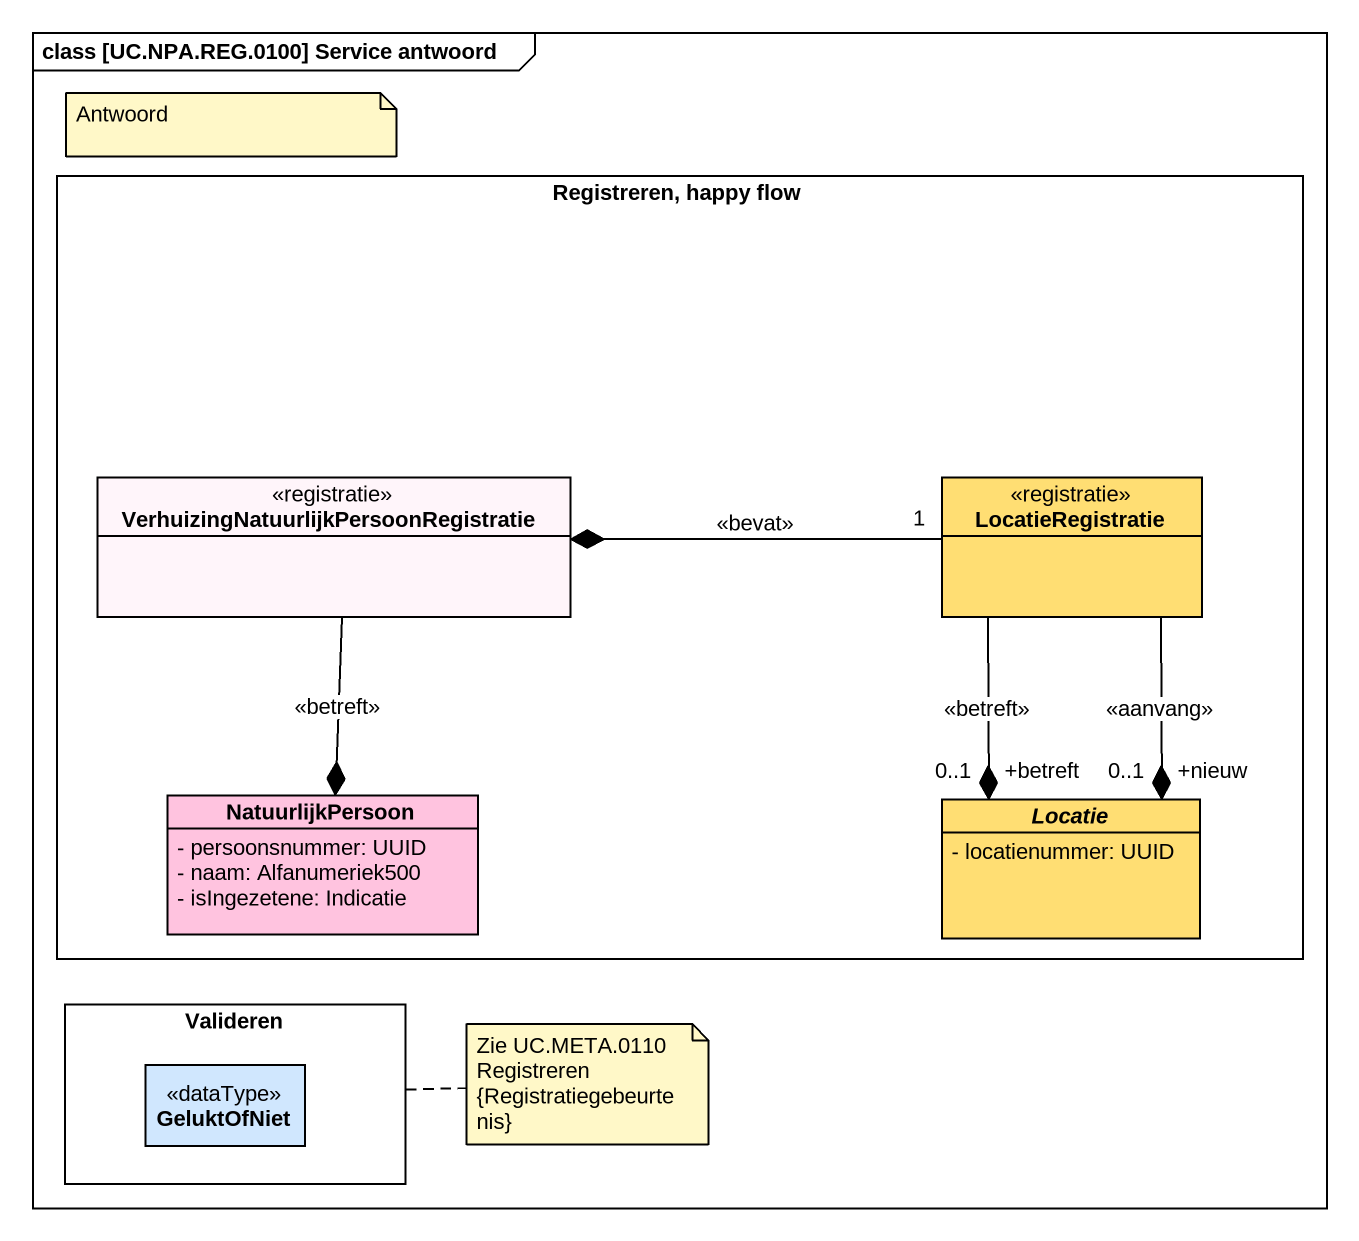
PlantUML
@startuml
mainframe class [UC.NPA.REG.0100] Service antwoord
hide circle
hide empty members
skinparam classAttributeIconSize 0
rectangle "Registreren, happy flow" as Registreren_happy_flow {
  class "VerhuizingNatuurlijkPersoonRegistratie" as VerhuizingNatuurlijkPersoonR <<registratie>> #FFF5FA
  class LocatieRegistratie <<registratie>> #FFDE73
  class NatuurlijkPersoon #FFC3DF {
    - persoonsnummer: UUID
    - naam: Alfanumeriek500
    - isIngezetene: Indicatie
  }
  abstract class Locatie #FFDE73 {
    - locatienummer: UUID
  }
}
rectangle Valideren {
  class GeluktOfNiet <<dataType>> #D0E7FE
}
VerhuizingNatuurlijkPersoonR --* NatuurlijkPersoon : <<betreft>>
LocatieRegistratie "1" -left-* VerhuizingNatuurlijkPersoonR : <<bevat>>
LocatieRegistratie --* "+betreft\n0..1" Locatie : <<betreft>>
LocatieRegistratie --* "+nieuw\n0..1" Locatie : <<aanvang>>
note as N1
  Antwoord
end note
note right of Valideren : Zie UC.META.0110 Registreren {Registratiegebeurtenis}
@enduml
